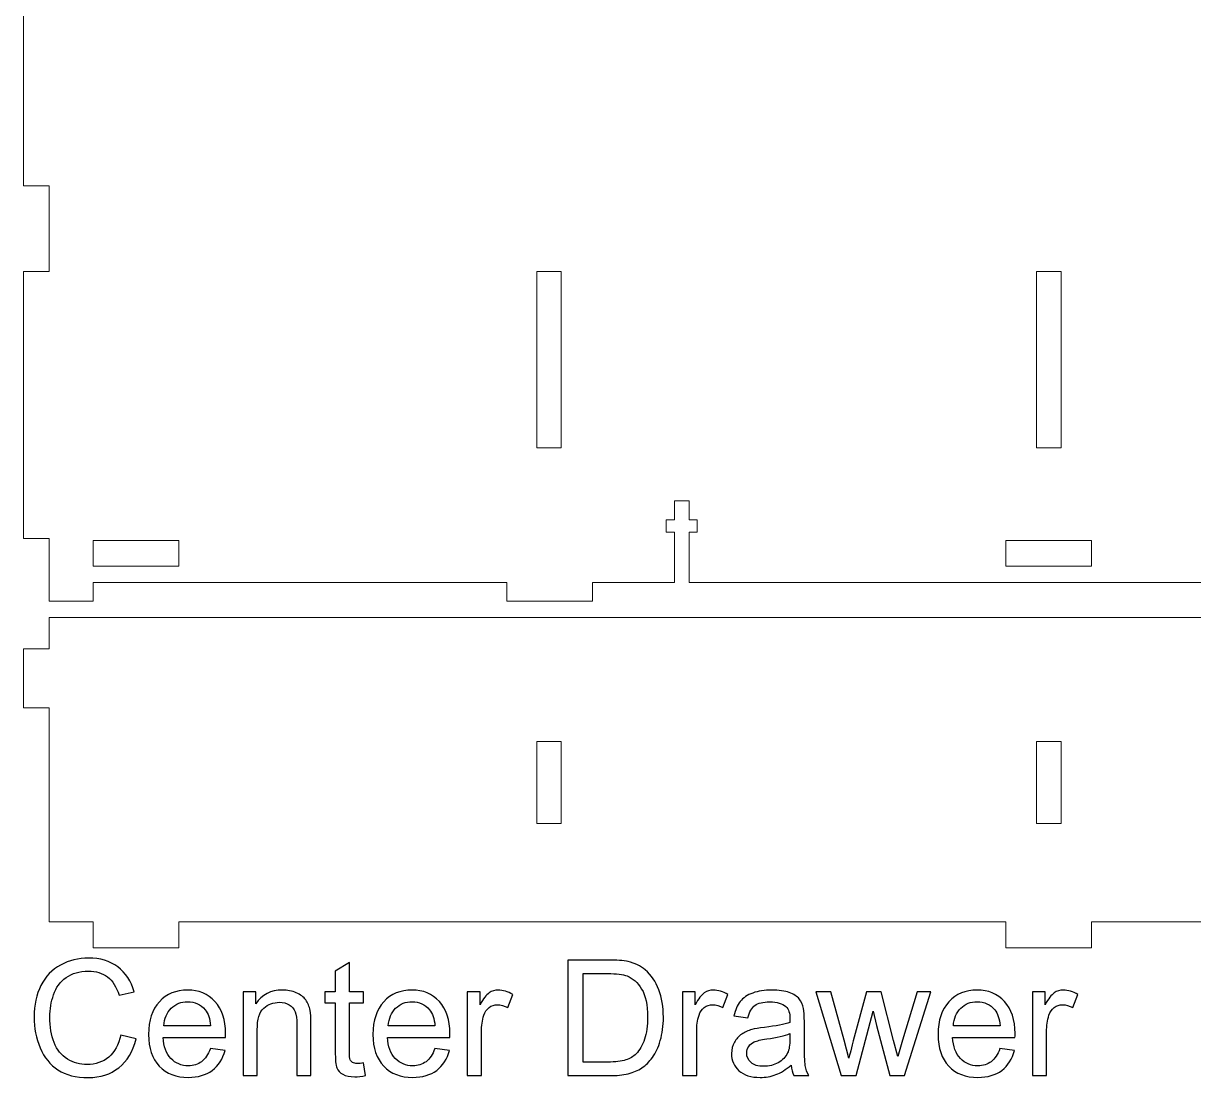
# Model space of a CAD drawing. Header units: centimetres. Extents: x -49.2 to 49.2, y -49.4 to 49.4.
# Drawn here: x -40.77 to -26.49, y -15.76 to -2.9 of the extents above; entities that cross this region are included whole.
import ezdxf

# ---------------------------------------------------------------- set-up
doc = ezdxf.new("R2010")
doc.units = ezdxf.units.CM
doc.header["$MEASUREMENT"] = 0
doc.layers.add('layer 1', color=7, linetype='Continuous')

msp = doc.modelspace()

# ---------------------------------------------------------------- linework, layer by layer
at = {"layer": 'layer 1', "color": 250, "lineweight": 0}
for points, knots in [([(-40.45252, -9.94585), (-40.45252, -9.94585), (-40.45252, -9.18279), (-40.45252, -9.18279), (-40.45252, -9.18279), (-40.45252, -9.18279), (-40.76752, -9.18279), (-40.76752, -9.18279), (-40.76752, -9.18279), (-40.76752, -7.84687), (-40.76752, -7.26038), (-40.76752, -5.92446), (-40.76752, -5.92446), (-40.76752, -5.92446), (-40.45252, -5.92446), (-40.45252, -5.92446), (-40.45252, -5.92446), (-40.45252, -5.92446), (-40.45252, -4.87835), (-40.45252, -4.87835), (-40.45252, -4.87835), (-40.45252, -4.87835), (-40.76752, -4.87835), (-40.76752, -4.87835), (-40.76752, -4.87835), (-40.76752, -1.34176), (-40.76752, 1.9813), (-40.76752, 4.83665), (-40.76752, 4.83665), (-40.76752, 4.83665), (-40.45252, 4.83665), (-40.45252, 4.83665), (-40.45252, 4.83665), (-40.45252, 4.83665), (-40.45252, 5.88276), (-40.45252, 5.88276), (-40.45252, 5.88276), (-40.45252, 5.88276), (-40.76752, 5.88276), (-40.76752, 5.88276), (-40.76752, 5.88276), (-40.76752, 7.21868), (-40.76752, 7.80517), (-40.76752, 9.14109), (-40.76752, 9.14109), (-40.76752, 9.14109), (-40.45252, 9.14109), (-40.45252, 9.14109), (-40.45252, 9.14109), (-40.45252, 9.14109), (-40.45252, 9.99415), (-40.45252, 9.99415), (-40.45252, 9.99415), (-40.45252, 9.99415), (-39.91481, 9.99415), (-39.91481, 9.99415), (-39.91481, 9.99415), (-39.91481, 9.99415), (-39.91481, 9.67915), (-39.91481, 9.67915), (-39.91481, 9.67915), (-37.77495, 9.67915), (-36.57198, 9.67915), (-34.86773, 9.67915), (-34.86773, 9.67915), (-34.86773, 9.67915), (-34.86773, 9.99415), (-34.86773, 9.99415), (-34.86773, 9.99415), (-34.86773, 9.99415), (-33.82231, 9.99415), (-33.82231, 9.99415), (-33.82231, 9.99415), (-33.82231, 9.99415), (-33.82231, 9.67915), (-33.82231, 9.67915), (-33.82231, 9.67915), (-29.87427, 9.67915), (-26.63077, 9.67915), (-22.68273, 9.67915), (-22.68273, 9.67915), (-22.68273, 9.67915), (-22.68273, 9.99415), (-22.68273, 9.99415), (-22.68273, 9.99415), (-22.68273, 9.99415), (-21.63731, 9.99415), (-21.63731, 9.99415), (-21.63731, 9.99415), (-21.63731, 9.99415), (-21.63731, 9.67915), (-21.63731, 9.67915), (-21.63731, 9.67915), (-19.93306, 9.67915), (-18.73009, 9.67915), (-16.59023, 9.67915), (-16.59023, 9.67915), (-16.59023, 9.67915), (-16.59023, 9.99415), (-16.59023, 9.99415), (-16.59023, 9.99415), (-16.59023, 9.99415), (-16.05252, 9.99415), (-16.05252, 9.99415), (-16.05252, 9.99415), (-16.05252, 9.99415), (-16.05252, 9.14109), (-16.05252, 9.14109), (-16.05252, 9.14109), (-16.05252, 9.14109), (-15.73752, 9.14109), (-15.73752, 9.14109), (-15.73752, 9.14109), (-15.73752, 7.80517), (-15.73752, 7.21868), (-15.73752, 5.88276), (-15.73752, 5.88276), (-15.73752, 5.88276), (-16.05252, 5.88276), (-16.05252, 5.88276), (-16.05252, 5.88276), (-16.05252, 5.88276), (-16.05252, 4.83665), (-16.05252, 4.83665), (-16.05252, 4.83665), (-16.05252, 4.83665), (-15.73752, 4.83665), (-15.73752, 4.83665), (-15.73752, 4.83665), (-15.73752, 1.9813), (-15.73752, -1.34176), (-15.73752, -4.87835), (-15.73752, -4.87835), (-15.73752, -4.87835), (-16.05252, -4.87835), (-16.05252, -4.87835), (-16.05252, -4.87835), (-16.05252, -4.87835), (-16.05252, -5.92446), (-16.05252, -5.92446), (-16.05252, -5.92446), (-16.05252, -5.92446), (-15.73752, -5.92446), (-15.73752, -5.92446), (-15.73752, -5.92446), (-15.73752, -7.26038), (-15.73752, -7.84687), (-15.73752, -9.18279), (-15.73752, -9.18279), (-15.73752, -9.18279), (-16.05252, -9.18279), (-16.05252, -9.18279), (-16.05252, -9.18279), (-16.05252, -9.18279), (-16.05252, -9.94585), (-16.05252, -9.94585), (-16.05252, -9.94585), (-16.05252, -9.94585), (-16.59023, -9.94585), (-16.59023, -9.94585), (-16.59023, -9.94585), (-16.59023, -9.94585), (-16.59023, -9.72085), (-16.59023, -9.72085), (-16.59023, -9.72085), (-18.73009, -9.72085), (-19.93306, -9.72085), (-21.63731, -9.72085), (-21.63731, -9.72085), (-21.63731, -9.72085), (-21.63731, -9.94585), (-21.63731, -9.94585), (-21.63731, -9.94585), (-21.63731, -9.94585), (-22.68273, -9.94585), (-22.68273, -9.94585), (-22.68273, -9.94585), (-22.68273, -9.94585), (-22.68273, -9.72085), (-22.68273, -9.72085), (-22.68273, -9.72085), (-22.68273, -9.72085), (-23.68273, -9.72085), (-23.68273, -9.72085), (-23.68273, -9.72085), (-23.68273, -9.72085), (-23.68273, -9.10585), (-23.68273, -9.10585), (-23.68273, -9.10585), (-23.68273, -9.10585), (-23.58274, -9.10585), (-23.58274, -9.10585), (-23.58274, -9.10585), (-23.58274, -9.10585), (-23.58274, -8.95585), (-23.58274, -8.95585), (-23.58274, -8.95585), (-23.58274, -8.95585), (-23.68273, -8.95585), (-23.68273, -8.95585), (-23.68273, -8.95585), (-23.68273, -8.95585), (-23.68273, -8.72085), (-23.68273, -8.72085), (-23.68273, -8.72085), (-23.68273, -8.72085), (-23.86273, -8.72085), (-23.86273, -8.72085), (-23.86273, -8.72085), (-23.86273, -8.72085), (-23.86273, -8.95585), (-23.86273, -8.95585), (-23.86273, -8.95585), (-23.86273, -8.95585), (-23.96274, -8.95585), (-23.96274, -8.95585), (-23.96274, -8.95585), (-23.96274, -8.95585), (-23.96274, -9.10585), (-23.96274, -9.10585), (-23.96274, -9.10585), (-23.96274, -9.10585), (-23.86273, -9.10585), (-23.86273, -9.10585), (-23.86273, -9.10585), (-23.86273, -9.10585), (-23.86273, -9.72085), (-23.86273, -9.72085), (-23.86273, -9.72085), (-23.86273, -9.72085), (-32.64231, -9.72085), (-32.64231, -9.72085), (-32.64231, -9.72085), (-32.64231, -9.72085), (-32.64231, -9.10585), (-32.64231, -9.10585), (-32.64231, -9.10585), (-32.64231, -9.10585), (-32.54232, -9.10585), (-32.54232, -9.10585), (-32.54232, -9.10585), (-32.54232, -9.10585), (-32.54232, -8.95585), (-32.54232, -8.95585), (-32.54232, -8.95585), (-32.54232, -8.95585), (-32.64231, -8.95585), (-32.64231, -8.95585), (-32.64231, -8.95585), (-32.64231, -8.95585), (-32.64231, -8.72085), (-32.64231, -8.72085), (-32.64231, -8.72085), (-32.64231, -8.72085), (-32.82231, -8.72085), (-32.82231, -8.72085), (-32.82231, -8.72085), (-32.82231, -8.72085), (-32.82231, -8.95585), (-32.82231, -8.95585), (-32.82231, -8.95585), (-32.82231, -8.95585), (-32.92232, -8.95585), (-32.92232, -8.95585), (-32.92232, -8.95585), (-32.92232, -8.95585), (-32.92232, -9.10585), (-32.92232, -9.10585), (-32.92232, -9.10585), (-32.92232, -9.10585), (-32.82231, -9.10585), (-32.82231, -9.10585), (-32.82231, -9.10585), (-32.82231, -9.10585), (-32.82231, -9.72085), (-32.82231, -9.72085), (-32.82231, -9.72085), (-32.82231, -9.72085), (-33.82231, -9.72085), (-33.82231, -9.72085), (-33.82231, -9.72085), (-33.82231, -9.72085), (-33.82231, -9.94585), (-33.82231, -9.94585), (-33.82231, -9.94585), (-33.82231, -9.94585), (-34.86773, -9.94585), (-34.86773, -9.94585), (-34.86773, -9.94585), (-34.86773, -9.94585), (-34.86773, -9.72085), (-34.86773, -9.72085), (-34.86773, -9.72085), (-36.57198, -9.72085), (-37.77495, -9.72085), (-39.91481, -9.72085), (-39.91481, -9.72085), (-39.91481, -9.72085), (-39.91481, -9.94585), (-39.91481, -9.94585), (-39.91481, -9.94585), (-39.91481, -9.94585), (-40.45252, -9.94585), (-40.45252, -9.94585)], [0, 0, 0, 0, 0.01298701, 0.01298701, 0.01298701, 0.01298701, 0.02597403, 0.02597403, 0.02597403, 0.02597403, 0.03896104, 0.03896104, 0.03896104, 0.03896104, 0.05194805, 0.05194805, 0.05194805, 0.05194805, 0.06493506, 0.06493506, 0.06493506, 0.06493506, 0.07792208, 0.07792208, 0.07792208, 0.07792208, 0.09090909, 0.09090909, 0.09090909, 0.09090909, 0.1038961, 0.1038961, 0.1038961, 0.1038961, 0.11688312, 0.11688312, 0.11688312, 0.11688312, 0.12987013, 0.12987013, 0.12987013, 0.12987013, 0.14285714, 0.14285714, 0.14285714, 0.14285714, 0.15584416, 0.15584416, 0.15584416, 0.15584416, 0.16883117, 0.16883117, 0.16883117, 0.16883117, 0.18181818, 0.18181818, 0.18181818, 0.18181818, 0.19480519, 0.19480519, 0.19480519, 0.19480519, 0.20779221, 0.20779221, 0.20779221, 0.20779221, 0.22077922, 0.22077922, 0.22077922, 0.22077922, 0.23376623, 0.23376623, 0.23376623, 0.23376623, 0.24675325, 0.24675325, 0.24675325, 0.24675325, 0.25974026, 0.25974026, 0.25974026, 0.25974026, 0.27272727, 0.27272727, 0.27272727, 0.27272727, 0.28571429, 0.28571429, 0.28571429, 0.28571429, 0.2987013, 0.2987013, 0.2987013, 0.2987013, 0.31168831, 0.31168831, 0.31168831, 0.31168831, 0.32467532, 0.32467532, 0.32467532, 0.32467532, 0.33766234, 0.33766234, 0.33766234, 0.33766234, 0.35064935, 0.35064935, 0.35064935, 0.35064935, 0.36363636, 0.36363636, 0.36363636, 0.36363636, 0.37662338, 0.37662338, 0.37662338, 0.37662338, 0.38961039, 0.38961039, 0.38961039, 0.38961039, 0.4025974, 0.4025974, 0.4025974, 0.4025974, 0.41558442, 0.41558442, 0.41558442, 0.41558442, 0.42857143, 0.42857143, 0.42857143, 0.42857143, 0.44155844, 0.44155844, 0.44155844, 0.44155844, 0.45454545, 0.45454545, 0.45454545, 0.45454545, 0.46753247, 0.46753247, 0.46753247, 0.46753247, 0.48051948, 0.48051948, 0.48051948, 0.48051948, 0.49350649, 0.49350649, 0.49350649, 0.49350649, 0.50649351, 0.50649351, 0.50649351, 0.50649351, 0.51948052, 0.51948052, 0.51948052, 0.51948052, 0.53246753, 0.53246753, 0.53246753, 0.53246753, 0.54545455, 0.54545455, 0.54545455, 0.54545455, 0.55844156, 0.55844156, 0.55844156, 0.55844156, 0.57142857, 0.57142857, 0.57142857, 0.57142857, 0.58441558, 0.58441558, 0.58441558, 0.58441558, 0.5974026, 0.5974026, 0.5974026, 0.5974026, 0.61038961, 0.61038961, 0.61038961, 0.61038961, 0.62337662, 0.62337662, 0.62337662, 0.62337662, 0.63636364, 0.63636364, 0.63636364, 0.63636364, 0.64935065, 0.64935065, 0.64935065, 0.64935065, 0.66233766, 0.66233766, 0.66233766, 0.66233766, 0.67532468, 0.67532468, 0.67532468, 0.67532468, 0.68831169, 0.68831169, 0.68831169, 0.68831169, 0.7012987, 0.7012987, 0.7012987, 0.7012987, 0.71428571, 0.71428571, 0.71428571, 0.71428571, 0.72727273, 0.72727273, 0.72727273, 0.72727273, 0.74025974, 0.74025974, 0.74025974, 0.74025974, 0.75324675, 0.75324675, 0.75324675, 0.75324675, 0.76623377, 0.76623377, 0.76623377, 0.76623377, 0.77922078, 0.77922078, 0.77922078, 0.77922078, 0.79220779, 0.79220779, 0.79220779, 0.79220779, 0.80519481, 0.80519481, 0.80519481, 0.80519481, 0.81818182, 0.81818182, 0.81818182, 0.81818182, 0.83116883, 0.83116883, 0.83116883, 0.83116883, 0.84415584, 0.84415584, 0.84415584, 0.84415584, 0.85714286, 0.85714286, 0.85714286, 0.85714286, 0.87012987, 0.87012987, 0.87012987, 0.87012987, 0.88311688, 0.88311688, 0.88311688, 0.88311688, 0.8961039, 0.8961039, 0.8961039, 0.8961039, 0.90909091, 0.90909091, 0.90909091, 0.90909091, 0.92207792, 0.92207792, 0.92207792, 0.92207792, 0.93506494, 0.93506494, 0.93506494, 0.93506494, 0.94805195, 0.94805195, 0.94805195, 0.94805195, 0.96103896, 0.96103896, 0.96103896, 0.96103896, 0.97402597, 0.97402597, 0.97402597, 0.97402597, 1, 1, 1, 1]), ([(-34.20252, -5.92446), (-34.20252, -5.92446), (-34.50252, -5.92446), (-34.50252, -5.92446), (-34.50252, -5.92446), (-34.50252, -5.92446), (-34.50252, -8.07668), (-34.50252, -8.07668), (-34.50252, -8.07668), (-34.50252, -8.07668), (-34.20252, -8.07668), (-34.20252, -8.07668), (-34.20252, -8.07668), (-34.20252, -8.07668), (-34.20252, -5.92446), (-34.20252, -5.92446)], [0, 0, 0, 0, 0.2, 0.2, 0.2, 0.2, 0.4, 0.4, 0.4, 0.4, 0.6, 0.6, 0.6, 0.6, 1, 1, 1, 1]), ([(-28.10252, -5.92446), (-28.10252, -5.92446), (-28.40252, -5.92446), (-28.40252, -5.92446), (-28.40252, -5.92446), (-28.40252, -5.92446), (-28.40252, -8.07668), (-28.40252, -8.07668), (-28.40252, -8.07668), (-28.40252, -8.07668), (-28.10252, -8.07668), (-28.10252, -8.07668), (-28.10252, -8.07668), (-28.10252, -8.07668), (-28.10252, -5.92446), (-28.10252, -5.92446)], [0, 0, 0, 0, 0.2, 0.2, 0.2, 0.2, 0.4, 0.4, 0.4, 0.4, 0.6, 0.6, 0.6, 0.6, 1, 1, 1, 1]), ([(-38.86939, -9.20585), (-38.86939, -9.20585), (-39.91481, -9.20585), (-39.91481, -9.20585), (-39.91481, -9.20585), (-39.91481, -9.20585), (-39.91481, -9.52085), (-39.91481, -9.52085), (-39.91481, -9.52085), (-39.91481, -9.52085), (-38.86939, -9.52085), (-38.86939, -9.52085), (-38.86939, -9.52085), (-38.86939, -9.52085), (-38.86939, -9.20585), (-38.86939, -9.20585)], [0, 0, 0, 0, 0.2, 0.2, 0.2, 0.2, 0.4, 0.4, 0.4, 0.4, 0.6, 0.6, 0.6, 0.6, 1, 1, 1, 1]), ([(-27.72981, -9.20585), (-27.72981, -9.20585), (-28.77523, -9.20585), (-28.77523, -9.20585), (-28.77523, -9.20585), (-28.77523, -9.20585), (-28.77523, -9.52085), (-28.77523, -9.52085), (-28.77523, -9.52085), (-28.77523, -9.52085), (-27.72981, -9.52085), (-27.72981, -9.52085), (-27.72981, -9.52085), (-27.72981, -9.52085), (-27.72981, -9.20585), (-27.72981, -9.20585)], [0, 0, 0, 0, 0.2, 0.2, 0.2, 0.2, 0.4, 0.4, 0.4, 0.4, 0.6, 0.6, 0.6, 0.6, 1, 1, 1, 1]), ([(-40.45252, -13.86085), (-40.45252, -13.86085), (-40.45252, -11.2496), (-40.45252, -11.2496), (-40.45252, -11.2496), (-40.45252, -11.2496), (-40.76752, -11.2496), (-40.76752, -11.2496), (-40.76752, -11.2496), (-40.76752, -11.2496), (-40.76752, -10.5296), (-40.76752, -10.5296), (-40.76752, -10.5296), (-40.76752, -10.5296), (-40.45252, -10.5296), (-40.45252, -10.5296), (-40.45252, -10.5296), (-40.45252, -10.5296), (-40.45252, -10.14585), (-40.45252, -10.14585), (-40.45252, -10.14585), (-32.31919, -10.14585), (-24.18585, -10.14585), (-16.05252, -10.14585), (-16.05252, -10.14585), (-16.05252, -10.14585), (-16.05252, -10.5296), (-16.05252, -10.5296), (-16.05252, -10.5296), (-16.05252, -10.5296), (-15.73752, -10.5296), (-15.73752, -10.5296), (-15.73752, -10.5296), (-15.73752, -10.5296), (-15.73752, -11.2496), (-15.73752, -11.2496), (-15.73752, -11.2496), (-15.73752, -11.2496), (-16.05252, -11.2496), (-16.05252, -11.2496), (-16.05252, -11.2496), (-16.05252, -11.2496), (-16.05252, -13.86085), (-16.05252, -13.86085), (-16.05252, -13.86085), (-16.05252, -13.86085), (-16.59023, -13.86085), (-16.59023, -13.86085), (-16.59023, -13.86085), (-16.59023, -13.86085), (-16.59023, -14.17585), (-16.59023, -14.17585), (-16.59023, -14.17585), (-16.59023, -14.17585), (-17.63565, -14.17585), (-17.63565, -14.17585), (-17.63565, -14.17585), (-17.63565, -14.17585), (-17.63565, -13.86085), (-17.63565, -13.86085), (-17.63565, -13.86085), (-17.63565, -13.86085), (-27.72981, -13.86085), (-27.72981, -13.86085), (-27.72981, -13.86085), (-27.72981, -13.86085), (-27.72981, -14.17585), (-27.72981, -14.17585), (-27.72981, -14.17585), (-27.72981, -14.17585), (-28.77523, -14.17585), (-28.77523, -14.17585), (-28.77523, -14.17585), (-28.77523, -14.17585), (-28.77523, -13.86085), (-28.77523, -13.86085), (-28.77523, -13.86085), (-28.77523, -13.86085), (-38.86939, -13.86085), (-38.86939, -13.86085), (-38.86939, -13.86085), (-38.86939, -13.86085), (-38.86939, -14.17585), (-38.86939, -14.17585), (-38.86939, -14.17585), (-38.86939, -14.17585), (-39.91481, -14.17585), (-39.91481, -14.17585), (-39.91481, -14.17585), (-39.91481, -14.17585), (-39.91481, -13.86085), (-39.91481, -13.86085), (-39.91481, -13.86085), (-39.91481, -13.86085), (-40.45252, -13.86085), (-40.45252, -13.86085)], [0, 0, 0, 0, 0.04, 0.04, 0.04, 0.04, 0.08, 0.08, 0.08, 0.08, 0.12, 0.12, 0.12, 0.12, 0.16, 0.16, 0.16, 0.16, 0.2, 0.2, 0.2, 0.2, 0.24, 0.24, 0.24, 0.24, 0.28, 0.28, 0.28, 0.28, 0.32, 0.32, 0.32, 0.32, 0.36, 0.36, 0.36, 0.36, 0.4, 0.4, 0.4, 0.4, 0.44, 0.44, 0.44, 0.44, 0.48, 0.48, 0.48, 0.48, 0.52, 0.52, 0.52, 0.52, 0.56, 0.56, 0.56, 0.56, 0.6, 0.6, 0.6, 0.6, 0.64, 0.64, 0.64, 0.64, 0.68, 0.68, 0.68, 0.68, 0.72, 0.72, 0.72, 0.72, 0.76, 0.76, 0.76, 0.76, 0.8, 0.8, 0.8, 0.8, 0.84, 0.84, 0.84, 0.84, 0.88, 0.88, 0.88, 0.88, 0.92, 0.92, 0.92, 0.92, 1, 1, 1, 1]), ([(-34.20252, -11.66085), (-34.20252, -11.66085), (-34.50252, -11.66085), (-34.50252, -11.66085), (-34.50252, -11.66085), (-34.50252, -11.66085), (-34.50252, -12.66085), (-34.50252, -12.66085), (-34.50252, -12.66085), (-34.50252, -12.66085), (-34.20252, -12.66085), (-34.20252, -12.66085), (-34.20252, -12.66085), (-34.20252, -12.66085), (-34.20252, -11.66085), (-34.20252, -11.66085)], [0, 0, 0, 0, 0.2, 0.2, 0.2, 0.2, 0.4, 0.4, 0.4, 0.4, 0.6, 0.6, 0.6, 0.6, 1, 1, 1, 1]), ([(-28.10252, -11.66085), (-28.10252, -11.66085), (-28.40252, -11.66085), (-28.40252, -11.66085), (-28.40252, -11.66085), (-28.40252, -11.66085), (-28.40252, -12.66085), (-28.40252, -12.66085), (-28.40252, -12.66085), (-28.40252, -12.66085), (-28.10252, -12.66085), (-28.10252, -12.66085), (-28.10252, -12.66085), (-28.10252, -12.66085), (-28.10252, -11.66085), (-28.10252, -11.66085)], [0, 0, 0, 0, 0.2, 0.2, 0.2, 0.2, 0.4, 0.4, 0.4, 0.4, 0.6, 0.6, 0.6, 0.6, 1, 1, 1, 1])]:
    msp.add_open_spline(points, degree=3, knots=knots, dxfattribs=at)
at = {"layer": 'layer 1', "color": 250}
for points, knots in [([(-39.57911, -15.24056), (-39.57911, -15.24056), (-39.39194, -15.28785), (-39.39194, -15.28785), (-39.39194, -15.28785), (-39.43101, -15.4412), (-39.50129, -15.55778), (-39.60275, -15.63823), (-39.60275, -15.63823), (-39.70422, -15.71868), (-39.82835, -15.75907), (-39.97514, -15.75907), (-39.97514, -15.75907), (-40.12685, -15.75907), (-40.25032, -15.72821), (-40.34555, -15.66614), (-40.34555, -15.66614), (-40.44078, -15.60441), (-40.51302, -15.51476), (-40.5626, -15.39753), (-40.5626, -15.39753), (-40.61219, -15.27997), (-40.63715, -15.1542), (-40.63715, -15.01957), (-40.63715, -15.01957), (-40.63715, -14.87278), (-40.60923, -14.74471), (-40.55308, -14.63536), (-40.55308, -14.63536), (-40.49693, -14.52601), (-40.41713, -14.44293), (-40.31369, -14.38612), (-40.31369, -14.38612), (-40.21025, -14.32931), (-40.09631, -14.30107), (-39.97218, -14.30107), (-39.97218, -14.30107), (-39.83098, -14.30107), (-39.71243, -14.33687), (-39.61655, -14.40878), (-39.61655, -14.40878), (-39.52033, -14.4807), (-39.45334, -14.58151), (-39.41558, -14.71155), (-39.41558, -14.71155), (-39.41558, -14.71155), (-39.59881, -14.75489), (-39.59881, -14.75489), (-39.59881, -14.75489), (-39.63132, -14.65244), (-39.67894, -14.57757), (-39.741, -14.53094), (-39.741, -14.53094), (-39.80307, -14.48398), (-39.88122, -14.46067), (-39.97546, -14.46067), (-39.97546, -14.46067), (-40.0835, -14.46067), (-40.17413, -14.48661), (-40.2467, -14.53849), (-40.2467, -14.53849), (-40.31928, -14.59037), (-40.3705, -14.66032), (-40.39973, -14.74767), (-40.39973, -14.74767), (-40.42928, -14.83535), (-40.44406, -14.92565), (-40.44406, -15.01858), (-40.44406, -15.01858), (-40.44406, -15.13844), (-40.42666, -15.24319), (-40.39185, -15.33251), (-40.39185, -15.33251), (-40.35704, -15.42216), (-40.30286, -15.48882), (-40.2293, -15.53315), (-40.2293, -15.53315), (-40.15574, -15.57748), (-40.07628, -15.59948), (-39.99057, -15.59948), (-39.99057, -15.59948), (-39.88615, -15.59948), (-39.79814, -15.56927), (-39.7259, -15.50918), (-39.7259, -15.50918), (-39.65365, -15.44876), (-39.60473, -15.35944), (-39.57911, -15.24056)], [0, 0, 0, 0, 0.04347826, 0.04347826, 0.04347826, 0.04347826, 0.08695652, 0.08695652, 0.08695652, 0.08695652, 0.13043478, 0.13043478, 0.13043478, 0.13043478, 0.17391304, 0.17391304, 0.17391304, 0.17391304, 0.2173913, 0.2173913, 0.2173913, 0.2173913, 0.26086957, 0.26086957, 0.26086957, 0.26086957, 0.30434783, 0.30434783, 0.30434783, 0.30434783, 0.34782609, 0.34782609, 0.34782609, 0.34782609, 0.39130435, 0.39130435, 0.39130435, 0.39130435, 0.43478261, 0.43478261, 0.43478261, 0.43478261, 0.47826087, 0.47826087, 0.47826087, 0.47826087, 0.52173913, 0.52173913, 0.52173913, 0.52173913, 0.56521739, 0.56521739, 0.56521739, 0.56521739, 0.60869565, 0.60869565, 0.60869565, 0.60869565, 0.65217391, 0.65217391, 0.65217391, 0.65217391, 0.69565217, 0.69565217, 0.69565217, 0.69565217, 0.73913043, 0.73913043, 0.73913043, 0.73913043, 0.7826087, 0.7826087, 0.7826087, 0.7826087, 0.82608696, 0.82608696, 0.82608696, 0.82608696, 0.86956522, 0.86956522, 0.86956522, 0.86956522, 0.91304348, 0.91304348, 0.91304348, 0.91304348, 1, 1, 1, 1]), ([(-36.61484, -15.58076), (-36.61484, -15.58076), (-36.5912, -15.73379), (-36.5912, -15.73379), (-36.5912, -15.73379), (-36.6398, -15.74397), (-36.68347, -15.74922), (-36.72156, -15.74922), (-36.72156, -15.74922), (-36.78428, -15.74922), (-36.83288, -15.73937), (-36.86769, -15.71934), (-36.86769, -15.71934), (-36.90217, -15.69931), (-36.92647, -15.67337), (-36.94059, -15.64086), (-36.94059, -15.64086), (-36.95471, -15.60835), (-36.96161, -15.54004), (-36.96161, -15.43595), (-36.96161, -15.43595), (-36.96161, -15.43595), (-36.96161, -14.84684), (-36.96161, -14.84684), (-36.96161, -14.84684), (-36.96161, -14.84684), (-37.08968, -14.84684), (-37.08968, -14.84684), (-37.08968, -14.84684), (-37.08968, -14.84684), (-37.08968, -14.71286), (-37.08968, -14.71286), (-37.08968, -14.71286), (-37.08968, -14.71286), (-36.96161, -14.71286), (-36.96161, -14.71286), (-36.96161, -14.71286), (-36.96161, -14.71286), (-36.96161, -14.46001), (-36.96161, -14.46001), (-36.96161, -14.46001), (-36.96161, -14.46001), (-36.78822, -14.35591), (-36.78822, -14.35591), (-36.78822, -14.35591), (-36.78822, -14.35591), (-36.78822, -14.71286), (-36.78822, -14.71286), (-36.78822, -14.71286), (-36.78822, -14.71286), (-36.61484, -14.71286), (-36.61484, -14.71286), (-36.61484, -14.71286), (-36.61484, -14.71286), (-36.61484, -14.84684), (-36.61484, -14.84684), (-36.61484, -14.84684), (-36.61484, -14.84684), (-36.78822, -14.84684), (-36.78822, -14.84684), (-36.78822, -14.84684), (-36.78822, -14.84684), (-36.78822, -15.4458), (-36.78822, -15.4458), (-36.78822, -15.4458), (-36.78822, -15.49539), (-36.78527, -15.52724), (-36.77903, -15.54136), (-36.77903, -15.54136), (-36.77312, -15.55548), (-36.76327, -15.56664), (-36.74948, -15.57518), (-36.74948, -15.57518), (-36.73568, -15.58339), (-36.71598, -15.58766), (-36.69037, -15.58766), (-36.69037, -15.58766), (-36.67132, -15.58766), (-36.64604, -15.58536), (-36.61484, -15.58076)], [0, 0, 0, 0, 0.04761905, 0.04761905, 0.04761905, 0.04761905, 0.0952381, 0.0952381, 0.0952381, 0.0952381, 0.14285714, 0.14285714, 0.14285714, 0.14285714, 0.19047619, 0.19047619, 0.19047619, 0.19047619, 0.23809524, 0.23809524, 0.23809524, 0.23809524, 0.28571429, 0.28571429, 0.28571429, 0.28571429, 0.33333333, 0.33333333, 0.33333333, 0.33333333, 0.38095238, 0.38095238, 0.38095238, 0.38095238, 0.42857143, 0.42857143, 0.42857143, 0.42857143, 0.47619048, 0.47619048, 0.47619048, 0.47619048, 0.52380952, 0.52380952, 0.52380952, 0.52380952, 0.57142857, 0.57142857, 0.57142857, 0.57142857, 0.61904762, 0.61904762, 0.61904762, 0.61904762, 0.66666667, 0.66666667, 0.66666667, 0.66666667, 0.71428571, 0.71428571, 0.71428571, 0.71428571, 0.76190476, 0.76190476, 0.76190476, 0.76190476, 0.80952381, 0.80952381, 0.80952381, 0.80952381, 0.85714286, 0.85714286, 0.85714286, 0.85714286, 0.9047619, 0.9047619, 0.9047619, 0.9047619, 1, 1, 1, 1]), ([(-34.12277, -15.73543), (-34.12277, -15.73543), (-34.12277, -14.32472), (-34.12277, -14.32472), (-34.12277, -14.32472), (-34.12277, -14.32472), (-33.63677, -14.32472), (-33.63677, -14.32472), (-33.63677, -14.32472), (-33.52709, -14.32472), (-33.44335, -14.33128), (-33.38556, -14.34475), (-33.38556, -14.34475), (-33.30478, -14.36347), (-33.23582, -14.39729), (-33.17868, -14.44589), (-33.17868, -14.44589), (-33.10414, -14.50894), (-33.04864, -14.58906), (-33.01187, -14.68692), (-33.01187, -14.68692), (-32.97476, -14.78477), (-32.95637, -14.89675), (-32.95637, -15.02252), (-32.95637, -15.02252), (-32.95637, -15.12957), (-32.96885, -15.22447), (-32.9938, -15.30722), (-32.9938, -15.30722), (-33.01876, -15.38998), (-33.05094, -15.45861), (-33.09002, -15.51279), (-33.09002, -15.51279), (-33.12942, -15.56697), (-33.17211, -15.60966), (-33.21874, -15.64053), (-33.21874, -15.64053), (-33.26505, -15.67172), (-33.3212, -15.69537), (-33.38687, -15.71146), (-33.38687, -15.71146), (-33.45288, -15.72755), (-33.5284, -15.73543), (-33.61378, -15.73543), (-33.61378, -15.73543), (-33.61378, -15.73543), (-34.12277, -15.73543), (-34.12277, -15.73543)], [0, 0, 0, 0, 0.07692308, 0.07692308, 0.07692308, 0.07692308, 0.15384615, 0.15384615, 0.15384615, 0.15384615, 0.23076923, 0.23076923, 0.23076923, 0.23076923, 0.30769231, 0.30769231, 0.30769231, 0.30769231, 0.38461538, 0.38461538, 0.38461538, 0.38461538, 0.46153846, 0.46153846, 0.46153846, 0.46153846, 0.53846154, 0.53846154, 0.53846154, 0.53846154, 0.61538462, 0.61538462, 0.61538462, 0.61538462, 0.69230769, 0.69230769, 0.69230769, 0.69230769, 0.76923077, 0.76923077, 0.76923077, 0.76923077, 0.84615385, 0.84615385, 0.84615385, 0.84615385, 1, 1, 1, 1]), ([(-33.93559, -15.56993), (-33.93559, -15.56993), (-33.6348, -15.56993), (-33.6348, -15.56993), (-33.6348, -15.56993), (-33.54187, -15.56993), (-33.46897, -15.56139), (-33.4161, -15.54399), (-33.4161, -15.54399), (-33.36323, -15.52658), (-33.3212, -15.50228), (-33.28967, -15.47076), (-33.28967, -15.47076), (-33.24567, -15.42643), (-33.21119, -15.36666), (-33.18656, -15.29179), (-33.18656, -15.29179), (-33.16193, -15.21692), (-33.14946, -15.12629), (-33.14946, -15.01957), (-33.14946, -15.01957), (-33.14946, -14.8718), (-33.17376, -14.75818), (-33.22203, -14.67871), (-33.22203, -14.67871), (-33.2703, -14.59924), (-33.32908, -14.54604), (-33.39837, -14.51912), (-33.39837, -14.51912), (-33.44828, -14.49974), (-33.52873, -14.49022), (-33.63972, -14.49022), (-33.63972, -14.49022), (-33.63972, -14.49022), (-33.93559, -14.49022), (-33.93559, -14.49022), (-33.93559, -14.49022), (-33.93559, -14.49022), (-33.93559, -15.56993), (-33.93559, -15.56993)], [0, 0, 0, 0, 0.09090909, 0.09090909, 0.09090909, 0.09090909, 0.18181818, 0.18181818, 0.18181818, 0.18181818, 0.27272727, 0.27272727, 0.27272727, 0.27272727, 0.36363636, 0.36363636, 0.36363636, 0.36363636, 0.45454545, 0.45454545, 0.45454545, 0.45454545, 0.54545455, 0.54545455, 0.54545455, 0.54545455, 0.63636364, 0.63636364, 0.63636364, 0.63636364, 0.72727273, 0.72727273, 0.72727273, 0.72727273, 0.81818182, 0.81818182, 0.81818182, 0.81818182, 1, 1, 1, 1]), ([(-38.48529, -15.40442), (-38.48529, -15.40442), (-38.30599, -15.42807), (-38.30599, -15.42807), (-38.30599, -15.42807), (-38.3339, -15.53216), (-38.38612, -15.61327), (-38.4623, -15.67074), (-38.4623, -15.67074), (-38.53848, -15.72821), (-38.63568, -15.7571), (-38.75423, -15.7571), (-38.75423, -15.7571), (-38.90331, -15.7571), (-39.02153, -15.71113), (-39.10888, -15.61918), (-39.10888, -15.61918), (-39.19623, -15.52757), (-39.2399, -15.39851), (-39.2399, -15.23268), (-39.2399, -15.23268), (-39.2399, -15.06127), (-39.1959, -14.92795), (-39.10756, -14.83337), (-39.10756, -14.83337), (-39.01923, -14.73847), (-38.90463, -14.69119), (-38.76375, -14.69119), (-38.76375, -14.69119), (-38.62747, -14.69119), (-38.51615, -14.73749), (-38.42979, -14.83042), (-38.42979, -14.83042), (-38.34343, -14.92335), (-38.30008, -15.05404), (-38.30008, -15.2225), (-38.30008, -15.2225), (-38.30008, -15.23268), (-38.30041, -15.24812), (-38.30107, -15.26848), (-38.30107, -15.26848), (-38.30107, -15.26848), (-39.06258, -15.26848), (-39.06258, -15.26848), (-39.06258, -15.26848), (-39.05601, -15.38045), (-39.02448, -15.46649), (-38.96735, -15.52592), (-38.96735, -15.52592), (-38.91054, -15.58536), (-38.83928, -15.61524), (-38.75423, -15.61524), (-38.75423, -15.61524), (-38.69085, -15.61524), (-38.63667, -15.5985), (-38.59201, -15.565), (-38.59201, -15.565), (-38.54702, -15.53151), (-38.51156, -15.47798), (-38.48529, -15.40442)], [0, 0, 0, 0, 0.0625, 0.0625, 0.0625, 0.0625, 0.125, 0.125, 0.125, 0.125, 0.1875, 0.1875, 0.1875, 0.1875, 0.25, 0.25, 0.25, 0.25, 0.3125, 0.3125, 0.3125, 0.3125, 0.375, 0.375, 0.375, 0.375, 0.4375, 0.4375, 0.4375, 0.4375, 0.5, 0.5, 0.5, 0.5, 0.5625, 0.5625, 0.5625, 0.5625, 0.625, 0.625, 0.625, 0.625, 0.6875, 0.6875, 0.6875, 0.6875, 0.75, 0.75, 0.75, 0.75, 0.8125, 0.8125, 0.8125, 0.8125, 0.875, 0.875, 0.875, 0.875, 1, 1, 1, 1]), ([(-38.08696, -15.73543), (-38.08696, -15.73543), (-38.08696, -14.71286), (-38.08696, -14.71286), (-38.08696, -14.71286), (-38.08696, -14.71286), (-37.93131, -14.71286), (-37.93131, -14.71286), (-37.93131, -14.71286), (-37.93131, -14.71286), (-37.93131, -14.858), (-37.93131, -14.858), (-37.93131, -14.858), (-37.85644, -14.74668), (-37.74808, -14.69119), (-37.60654, -14.69119), (-37.60654, -14.69119), (-37.54481, -14.69119), (-37.48833, -14.70235), (-37.43677, -14.72435), (-37.43677, -14.72435), (-37.38522, -14.74635), (-37.34647, -14.77558), (-37.32086, -14.81137), (-37.32086, -14.81137), (-37.29524, -14.84717), (-37.27718, -14.88986), (-37.267, -14.93911), (-37.267, -14.93911), (-37.26076, -14.97129), (-37.25748, -15.02745), (-37.25748, -15.10757), (-37.25748, -15.10757), (-37.25748, -15.10757), (-37.25748, -15.73543), (-37.25748, -15.73543), (-37.25748, -15.73543), (-37.25748, -15.73543), (-37.43086, -15.73543), (-37.43086, -15.73543), (-37.43086, -15.73543), (-37.43086, -15.73543), (-37.43086, -15.11414), (-37.43086, -15.11414), (-37.43086, -15.11414), (-37.43086, -15.04354), (-37.43743, -14.99067), (-37.45089, -14.95586), (-37.45089, -14.95586), (-37.46436, -14.92105), (-37.48833, -14.89314), (-37.52248, -14.87212), (-37.52248, -14.87212), (-37.55663, -14.85144), (-37.59702, -14.84093), (-37.64299, -14.84093), (-37.64299, -14.84093), (-37.71655, -14.84093), (-37.77993, -14.86424), (-37.83345, -14.9112), (-37.83345, -14.9112), (-37.88698, -14.95783), (-37.91358, -15.04682), (-37.91358, -15.17752), (-37.91358, -15.17752), (-37.91358, -15.17752), (-37.91358, -15.73543), (-37.91358, -15.73543), (-37.91358, -15.73543), (-37.91358, -15.73543), (-38.08696, -15.73543), (-38.08696, -15.73543)], [0, 0, 0, 0, 0.05263158, 0.05263158, 0.05263158, 0.05263158, 0.10526316, 0.10526316, 0.10526316, 0.10526316, 0.15789474, 0.15789474, 0.15789474, 0.15789474, 0.21052632, 0.21052632, 0.21052632, 0.21052632, 0.26315789, 0.26315789, 0.26315789, 0.26315789, 0.31578947, 0.31578947, 0.31578947, 0.31578947, 0.36842105, 0.36842105, 0.36842105, 0.36842105, 0.42105263, 0.42105263, 0.42105263, 0.42105263, 0.47368421, 0.47368421, 0.47368421, 0.47368421, 0.52631579, 0.52631579, 0.52631579, 0.52631579, 0.57894737, 0.57894737, 0.57894737, 0.57894737, 0.63157895, 0.63157895, 0.63157895, 0.63157895, 0.68421053, 0.68421053, 0.68421053, 0.68421053, 0.73684211, 0.73684211, 0.73684211, 0.73684211, 0.78947368, 0.78947368, 0.78947368, 0.78947368, 0.84210526, 0.84210526, 0.84210526, 0.84210526, 0.89473684, 0.89473684, 0.89473684, 0.89473684, 1, 1, 1, 1]), ([(-35.74628, -15.40442), (-35.74628, -15.40442), (-35.56698, -15.42807), (-35.56698, -15.42807), (-35.56698, -15.42807), (-35.59489, -15.53216), (-35.64711, -15.61327), (-35.72329, -15.67074), (-35.72329, -15.67074), (-35.79947, -15.72821), (-35.89667, -15.7571), (-36.01522, -15.7571), (-36.01522, -15.7571), (-36.1643, -15.7571), (-36.28252, -15.71113), (-36.36987, -15.61918), (-36.36987, -15.61918), (-36.45722, -15.52757), (-36.50089, -15.39851), (-36.50089, -15.23268), (-36.50089, -15.23268), (-36.50089, -15.06127), (-36.45689, -14.92795), (-36.36855, -14.83337), (-36.36855, -14.83337), (-36.28022, -14.73847), (-36.16562, -14.69119), (-36.02474, -14.69119), (-36.02474, -14.69119), (-35.88846, -14.69119), (-35.77714, -14.73749), (-35.69078, -14.83042), (-35.69078, -14.83042), (-35.60442, -14.92335), (-35.56107, -15.05404), (-35.56107, -15.2225), (-35.56107, -15.2225), (-35.56107, -15.23268), (-35.5614, -15.24812), (-35.56206, -15.26848), (-35.56206, -15.26848), (-35.56206, -15.26848), (-36.32357, -15.26848), (-36.32357, -15.26848), (-36.32357, -15.26848), (-36.317, -15.38045), (-36.28547, -15.46649), (-36.22834, -15.52592), (-36.22834, -15.52592), (-36.17153, -15.58536), (-36.10027, -15.61524), (-36.01522, -15.61524), (-36.01522, -15.61524), (-35.95184, -15.61524), (-35.89766, -15.5985), (-35.853, -15.565), (-35.853, -15.565), (-35.80801, -15.53151), (-35.77255, -15.47798), (-35.74628, -15.40442)], [0, 0, 0, 0, 0.0625, 0.0625, 0.0625, 0.0625, 0.125, 0.125, 0.125, 0.125, 0.1875, 0.1875, 0.1875, 0.1875, 0.25, 0.25, 0.25, 0.25, 0.3125, 0.3125, 0.3125, 0.3125, 0.375, 0.375, 0.375, 0.375, 0.4375, 0.4375, 0.4375, 0.4375, 0.5, 0.5, 0.5, 0.5, 0.5625, 0.5625, 0.5625, 0.5625, 0.625, 0.625, 0.625, 0.625, 0.6875, 0.6875, 0.6875, 0.6875, 0.75, 0.75, 0.75, 0.75, 0.8125, 0.8125, 0.8125, 0.8125, 0.875, 0.875, 0.875, 0.875, 1, 1, 1, 1]), ([(-35.34992, -15.73543), (-35.34992, -15.73543), (-35.34992, -14.71286), (-35.34992, -14.71286), (-35.34992, -14.71286), (-35.34992, -14.71286), (-35.19427, -14.71286), (-35.19427, -14.71286), (-35.19427, -14.71286), (-35.19427, -14.71286), (-35.19427, -14.8695), (-35.19427, -14.8695), (-35.19427, -14.8695), (-35.15454, -14.79692), (-35.11776, -14.74898), (-35.08394, -14.726), (-35.08394, -14.726), (-35.05011, -14.70268), (-35.01301, -14.69119), (-34.97262, -14.69119), (-34.97262, -14.69119), (-34.91416, -14.69119), (-34.85473, -14.70958), (-34.79431, -14.74603), (-34.79431, -14.74603), (-34.79431, -14.74603), (-34.85604, -14.90595), (-34.85604, -14.90595), (-34.85604, -14.90595), (-34.89807, -14.8823), (-34.94011, -14.87048), (-34.98214, -14.87048), (-34.98214, -14.87048), (-35.0199, -14.87048), (-35.05373, -14.88197), (-35.08361, -14.90463), (-35.08361, -14.90463), (-35.11349, -14.92729), (-35.13483, -14.95882), (-35.14764, -14.99921), (-35.14764, -14.99921), (-35.16702, -15.06061), (-35.17654, -15.12793), (-35.17654, -15.20116), (-35.17654, -15.20116), (-35.17654, -15.20116), (-35.17654, -15.73543), (-35.17654, -15.73543), (-35.17654, -15.73543), (-35.17654, -15.73543), (-35.34992, -15.73543), (-35.34992, -15.73543)], [0, 0, 0, 0, 0.07142857, 0.07142857, 0.07142857, 0.07142857, 0.14285714, 0.14285714, 0.14285714, 0.14285714, 0.21428571, 0.21428571, 0.21428571, 0.21428571, 0.28571429, 0.28571429, 0.28571429, 0.28571429, 0.35714286, 0.35714286, 0.35714286, 0.35714286, 0.42857143, 0.42857143, 0.42857143, 0.42857143, 0.5, 0.5, 0.5, 0.5, 0.57142857, 0.57142857, 0.57142857, 0.57142857, 0.64285714, 0.64285714, 0.64285714, 0.64285714, 0.71428571, 0.71428571, 0.71428571, 0.71428571, 0.78571429, 0.78571429, 0.78571429, 0.78571429, 0.85714286, 0.85714286, 0.85714286, 0.85714286, 1, 1, 1, 1]), ([(-32.72355, -15.73543), (-32.72355, -15.73543), (-32.72355, -14.71286), (-32.72355, -14.71286), (-32.72355, -14.71286), (-32.72355, -14.71286), (-32.5679, -14.71286), (-32.5679, -14.71286), (-32.5679, -14.71286), (-32.5679, -14.71286), (-32.5679, -14.8695), (-32.5679, -14.8695), (-32.5679, -14.8695), (-32.52817, -14.79692), (-32.49139, -14.74898), (-32.45757, -14.726), (-32.45757, -14.726), (-32.42374, -14.70268), (-32.38664, -14.69119), (-32.34625, -14.69119), (-32.34625, -14.69119), (-32.28779, -14.69119), (-32.22836, -14.70958), (-32.16794, -14.74603), (-32.16794, -14.74603), (-32.16794, -14.74603), (-32.22967, -14.90595), (-32.22967, -14.90595), (-32.22967, -14.90595), (-32.2717, -14.8823), (-32.31374, -14.87048), (-32.35577, -14.87048), (-32.35577, -14.87048), (-32.39353, -14.87048), (-32.42736, -14.88197), (-32.45724, -14.90463), (-32.45724, -14.90463), (-32.48712, -14.92729), (-32.50846, -14.95882), (-32.52127, -14.99921), (-32.52127, -14.99921), (-32.54065, -15.06061), (-32.55017, -15.12793), (-32.55017, -15.20116), (-32.55017, -15.20116), (-32.55017, -15.20116), (-32.55017, -15.73543), (-32.55017, -15.73543), (-32.55017, -15.73543), (-32.55017, -15.73543), (-32.72355, -15.73543), (-32.72355, -15.73543)], [0, 0, 0, 0, 0.07142857, 0.07142857, 0.07142857, 0.07142857, 0.14285714, 0.14285714, 0.14285714, 0.14285714, 0.21428571, 0.21428571, 0.21428571, 0.21428571, 0.28571429, 0.28571429, 0.28571429, 0.28571429, 0.35714286, 0.35714286, 0.35714286, 0.35714286, 0.42857143, 0.42857143, 0.42857143, 0.42857143, 0.5, 0.5, 0.5, 0.5, 0.57142857, 0.57142857, 0.57142857, 0.57142857, 0.64285714, 0.64285714, 0.64285714, 0.64285714, 0.71428571, 0.71428571, 0.71428571, 0.71428571, 0.78571429, 0.78571429, 0.78571429, 0.78571429, 0.85714286, 0.85714286, 0.85714286, 0.85714286, 1, 1, 1, 1]), ([(-31.39756, -15.60736), (-31.46192, -15.6622), (-31.52399, -15.70062), (-31.58342, -15.72328), (-31.58342, -15.72328), (-31.64286, -15.74594), (-31.70656, -15.7571), (-31.77487, -15.7571), (-31.77487, -15.7571), (-31.88717, -15.7571), (-31.97354, -15.72985), (-32.03396, -15.67501), (-32.03396, -15.67501), (-32.09438, -15.6205), (-32.12459, -15.55055), (-32.12459, -15.4655), (-32.12459, -15.4655), (-32.12459, -15.41559), (-32.1131, -15.36994), (-32.09044, -15.32857), (-32.09044, -15.32857), (-32.06745, -15.28719), (-32.03757, -15.25436), (-32.00079, -15.2294), (-32.00079, -15.2294), (-31.96368, -15.20444), (-31.92231, -15.1854), (-31.87601, -15.17259), (-31.87601, -15.17259), (-31.84186, -15.16372), (-31.7903, -15.15519), (-31.72167, -15.14665), (-31.72167, -15.14665), (-31.58178, -15.13023), (-31.47834, -15.1102), (-31.41234, -15.08721), (-31.41234, -15.08721), (-31.41168, -15.06357), (-31.41135, -15.04846), (-31.41135, -15.04222), (-31.41135, -15.04222), (-31.41135, -14.97195), (-31.42777, -14.92237), (-31.46061, -14.89347), (-31.46061, -14.89347), (-31.50494, -14.85439), (-31.57094, -14.83502), (-31.65829, -14.83502), (-31.65829, -14.83502), (-31.74006, -14.83502), (-31.80048, -14.84947), (-31.83923, -14.87803), (-31.83923, -14.87803), (-31.87831, -14.9066), (-31.90688, -14.95717), (-31.92559, -15.03007), (-31.92559, -15.03007), (-31.92559, -15.03007), (-32.09504, -15.00643), (-32.09504, -15.00643), (-32.09504, -15.00643), (-32.0796, -14.93386), (-32.05432, -14.87508), (-32.01885, -14.83042), (-32.01885, -14.83042), (-31.98339, -14.78576), (-31.93216, -14.75161), (-31.86517, -14.72731), (-31.86517, -14.72731), (-31.79851, -14.70334), (-31.72068, -14.69119), (-31.63268, -14.69119), (-31.63268, -14.69119), (-31.54533, -14.69119), (-31.47407, -14.70137), (-31.41923, -14.72205), (-31.41923, -14.72205), (-31.36472, -14.74274), (-31.32433, -14.76836), (-31.29872, -14.79955), (-31.29872, -14.79955), (-31.27311, -14.83075), (-31.25504, -14.87015), (-31.24454, -14.91777), (-31.24454, -14.91777), (-31.23895, -14.94732), (-31.236, -15.00052), (-31.236, -15.07703), (-31.236, -15.07703), (-31.236, -15.07703), (-31.236, -15.3069), (-31.236, -15.3069), (-31.236, -15.3069), (-31.236, -15.46747), (-31.23239, -15.56894), (-31.22516, -15.61196), (-31.22516, -15.61196), (-31.21827, -15.65498), (-31.20382, -15.69602), (-31.1828, -15.73543), (-31.1828, -15.73543), (-31.1828, -15.73543), (-31.36407, -15.73543), (-31.36407, -15.73543), (-31.36407, -15.73543), (-31.38147, -15.69898), (-31.39263, -15.65629), (-31.39756, -15.60736)], [0, 0, 0, 0, 0.03571429, 0.03571429, 0.03571429, 0.03571429, 0.07142857, 0.07142857, 0.07142857, 0.07142857, 0.10714286, 0.10714286, 0.10714286, 0.10714286, 0.14285714, 0.14285714, 0.14285714, 0.14285714, 0.17857143, 0.17857143, 0.17857143, 0.17857143, 0.21428571, 0.21428571, 0.21428571, 0.21428571, 0.25, 0.25, 0.25, 0.25, 0.28571429, 0.28571429, 0.28571429, 0.28571429, 0.32142857, 0.32142857, 0.32142857, 0.32142857, 0.35714286, 0.35714286, 0.35714286, 0.35714286, 0.39285714, 0.39285714, 0.39285714, 0.39285714, 0.42857143, 0.42857143, 0.42857143, 0.42857143, 0.46428571, 0.46428571, 0.46428571, 0.46428571, 0.5, 0.5, 0.5, 0.5, 0.53571429, 0.53571429, 0.53571429, 0.53571429, 0.57142857, 0.57142857, 0.57142857, 0.57142857, 0.60714286, 0.60714286, 0.60714286, 0.60714286, 0.64285714, 0.64285714, 0.64285714, 0.64285714, 0.67857143, 0.67857143, 0.67857143, 0.67857143, 0.71428571, 0.71428571, 0.71428571, 0.71428571, 0.75, 0.75, 0.75, 0.75, 0.78571429, 0.78571429, 0.78571429, 0.78571429, 0.82142857, 0.82142857, 0.82142857, 0.82142857, 0.85714286, 0.85714286, 0.85714286, 0.85714286, 0.89285714, 0.89285714, 0.89285714, 0.89285714, 0.92857143, 0.92857143, 0.92857143, 0.92857143, 1, 1, 1, 1]), ([(-28.84935, -15.40442), (-28.84935, -15.40442), (-28.67005, -15.42807), (-28.67005, -15.42807), (-28.67005, -15.42807), (-28.69796, -15.53216), (-28.75018, -15.61327), (-28.82636, -15.67074), (-28.82636, -15.67074), (-28.90254, -15.72821), (-28.99974, -15.7571), (-29.11829, -15.7571), (-29.11829, -15.7571), (-29.26737, -15.7571), (-29.38559, -15.71113), (-29.47294, -15.61918), (-29.47294, -15.61918), (-29.56029, -15.52757), (-29.60396, -15.39851), (-29.60396, -15.23268), (-29.60396, -15.23268), (-29.60396, -15.06127), (-29.55996, -14.92795), (-29.47162, -14.83337), (-29.47162, -14.83337), (-29.38329, -14.73847), (-29.26869, -14.69119), (-29.12781, -14.69119), (-29.12781, -14.69119), (-28.99153, -14.69119), (-28.88021, -14.73749), (-28.79385, -14.83042), (-28.79385, -14.83042), (-28.70749, -14.92335), (-28.66414, -15.05404), (-28.66414, -15.2225), (-28.66414, -15.2225), (-28.66414, -15.23268), (-28.66447, -15.24812), (-28.66513, -15.26848), (-28.66513, -15.26848), (-28.66513, -15.26848), (-29.42664, -15.26848), (-29.42664, -15.26848), (-29.42664, -15.26848), (-29.42007, -15.38045), (-29.38854, -15.46649), (-29.33141, -15.52592), (-29.33141, -15.52592), (-29.2746, -15.58536), (-29.20334, -15.61524), (-29.11829, -15.61524), (-29.11829, -15.61524), (-29.05491, -15.61524), (-29.00073, -15.5985), (-28.95607, -15.565), (-28.95607, -15.565), (-28.91108, -15.53151), (-28.87562, -15.47798), (-28.84935, -15.40442)], [0, 0, 0, 0, 0.0625, 0.0625, 0.0625, 0.0625, 0.125, 0.125, 0.125, 0.125, 0.1875, 0.1875, 0.1875, 0.1875, 0.25, 0.25, 0.25, 0.25, 0.3125, 0.3125, 0.3125, 0.3125, 0.375, 0.375, 0.375, 0.375, 0.4375, 0.4375, 0.4375, 0.4375, 0.5, 0.5, 0.5, 0.5, 0.5625, 0.5625, 0.5625, 0.5625, 0.625, 0.625, 0.625, 0.625, 0.6875, 0.6875, 0.6875, 0.6875, 0.75, 0.75, 0.75, 0.75, 0.8125, 0.8125, 0.8125, 0.8125, 0.875, 0.875, 0.875, 0.875, 1, 1, 1, 1]), ([(-28.45299, -15.73543), (-28.45299, -15.73543), (-28.45299, -14.71286), (-28.45299, -14.71286), (-28.45299, -14.71286), (-28.45299, -14.71286), (-28.29734, -14.71286), (-28.29734, -14.71286), (-28.29734, -14.71286), (-28.29734, -14.71286), (-28.29734, -14.8695), (-28.29734, -14.8695), (-28.29734, -14.8695), (-28.25761, -14.79692), (-28.22083, -14.74898), (-28.18701, -14.726), (-28.18701, -14.726), (-28.15318, -14.70268), (-28.11608, -14.69119), (-28.07569, -14.69119), (-28.07569, -14.69119), (-28.01723, -14.69119), (-27.9578, -14.70958), (-27.89738, -14.74603), (-27.89738, -14.74603), (-27.89738, -14.74603), (-27.95911, -14.90595), (-27.95911, -14.90595), (-27.95911, -14.90595), (-28.00114, -14.8823), (-28.04318, -14.87048), (-28.08521, -14.87048), (-28.08521, -14.87048), (-28.12297, -14.87048), (-28.1568, -14.88197), (-28.18668, -14.90463), (-28.18668, -14.90463), (-28.21656, -14.92729), (-28.2379, -14.95882), (-28.25071, -14.99921), (-28.25071, -14.99921), (-28.27009, -15.06061), (-28.27961, -15.12793), (-28.27961, -15.20116), (-28.27961, -15.20116), (-28.27961, -15.20116), (-28.27961, -15.73543), (-28.27961, -15.73543), (-28.27961, -15.73543), (-28.27961, -15.73543), (-28.45299, -15.73543), (-28.45299, -15.73543)], [0, 0, 0, 0, 0.07142857, 0.07142857, 0.07142857, 0.07142857, 0.14285714, 0.14285714, 0.14285714, 0.14285714, 0.21428571, 0.21428571, 0.21428571, 0.21428571, 0.28571429, 0.28571429, 0.28571429, 0.28571429, 0.35714286, 0.35714286, 0.35714286, 0.35714286, 0.42857143, 0.42857143, 0.42857143, 0.42857143, 0.5, 0.5, 0.5, 0.5, 0.57142857, 0.57142857, 0.57142857, 0.57142857, 0.64285714, 0.64285714, 0.64285714, 0.64285714, 0.71428571, 0.71428571, 0.71428571, 0.71428571, 0.78571429, 0.78571429, 0.78571429, 0.78571429, 0.85714286, 0.85714286, 0.85714286, 0.85714286, 1, 1, 1, 1]), ([(-39.05272, -15.12662), (-39.05272, -15.12662), (-38.48332, -15.12662), (-38.48332, -15.12662), (-38.48332, -15.12662), (-38.49087, -15.04058), (-38.51287, -14.97622), (-38.54866, -14.9332), (-38.54866, -14.9332), (-38.6035, -14.86654), (-38.67509, -14.83305), (-38.76277, -14.83305), (-38.76277, -14.83305), (-38.84223, -14.83305), (-38.90889, -14.85965), (-38.96308, -14.91284), (-38.96308, -14.91284), (-39.01693, -14.96604), (-39.04681, -15.0373), (-39.05272, -15.12662)], [0, 0, 0, 0, 0.16666667, 0.16666667, 0.16666667, 0.16666667, 0.33333333, 0.33333333, 0.33333333, 0.33333333, 0.5, 0.5, 0.5, 0.5, 0.66666667, 0.66666667, 0.66666667, 0.66666667, 1, 1, 1, 1]), ([(-36.31371, -15.12662), (-36.31371, -15.12662), (-35.74431, -15.12662), (-35.74431, -15.12662), (-35.74431, -15.12662), (-35.75186, -15.04058), (-35.77386, -14.97622), (-35.80965, -14.9332), (-35.80965, -14.9332), (-35.86449, -14.86654), (-35.93608, -14.83305), (-36.02376, -14.83305), (-36.02376, -14.83305), (-36.10322, -14.83305), (-36.16988, -14.85965), (-36.22407, -14.91284), (-36.22407, -14.91284), (-36.27792, -14.96604), (-36.3078, -15.0373), (-36.31371, -15.12662)], [0, 0, 0, 0, 0.16666667, 0.16666667, 0.16666667, 0.16666667, 0.33333333, 0.33333333, 0.33333333, 0.33333333, 0.5, 0.5, 0.5, 0.5, 0.66666667, 0.66666667, 0.66666667, 0.66666667, 1, 1, 1, 1]), ([(-30.78579, -15.73543), (-30.78579, -15.73543), (-31.09479, -14.71286), (-31.09479, -14.71286), (-31.09479, -14.71286), (-31.09479, -14.71286), (-30.91353, -14.71286), (-30.91353, -14.71286), (-30.91353, -14.71286), (-30.91353, -14.71286), (-30.75033, -15.30296), (-30.75033, -15.30296), (-30.75033, -15.30296), (-30.75033, -15.30296), (-30.69253, -15.52264), (-30.69253, -15.52264), (-30.69253, -15.52264), (-30.69023, -15.5118), (-30.6725, -15.44153), (-30.63966, -15.31182), (-30.63966, -15.31182), (-30.63966, -15.31182), (-30.47777, -14.71286), (-30.47777, -14.71286), (-30.47777, -14.71286), (-30.47777, -14.71286), (-30.30012, -14.71286), (-30.30012, -14.71286), (-30.30012, -14.71286), (-30.30012, -14.71286), (-30.14611, -15.30657), (-30.14611, -15.30657), (-30.14611, -15.30657), (-30.14611, -15.30657), (-30.09587, -15.5013), (-30.09587, -15.5013), (-30.09587, -15.5013), (-30.09587, -15.5013), (-30.03709, -15.30394), (-30.03709, -15.30394), (-30.03709, -15.30394), (-30.03709, -15.30394), (-29.86042, -14.71286), (-29.86042, -14.71286), (-29.86042, -14.71286), (-29.86042, -14.71286), (-29.69196, -14.71286), (-29.69196, -14.71286), (-29.69196, -14.71286), (-29.69196, -14.71286), (-30.01279, -15.73543), (-30.01279, -15.73543), (-30.01279, -15.73543), (-30.01279, -15.73543), (-30.19208, -15.73543), (-30.19208, -15.73543), (-30.19208, -15.73543), (-30.19208, -15.73543), (-30.3543, -15.12366), (-30.3543, -15.12366), (-30.3543, -15.12366), (-30.3543, -15.12366), (-30.39535, -14.94864), (-30.39535, -14.94864), (-30.39535, -14.94864), (-30.39535, -14.94864), (-30.60223, -15.73543), (-30.60223, -15.73543), (-30.60223, -15.73543), (-30.60223, -15.73543), (-30.78579, -15.73543), (-30.78579, -15.73543)], [0, 0, 0, 0, 0.05263158, 0.05263158, 0.05263158, 0.05263158, 0.10526316, 0.10526316, 0.10526316, 0.10526316, 0.15789474, 0.15789474, 0.15789474, 0.15789474, 0.21052632, 0.21052632, 0.21052632, 0.21052632, 0.26315789, 0.26315789, 0.26315789, 0.26315789, 0.31578947, 0.31578947, 0.31578947, 0.31578947, 0.36842105, 0.36842105, 0.36842105, 0.36842105, 0.42105263, 0.42105263, 0.42105263, 0.42105263, 0.47368421, 0.47368421, 0.47368421, 0.47368421, 0.52631579, 0.52631579, 0.52631579, 0.52631579, 0.57894737, 0.57894737, 0.57894737, 0.57894737, 0.63157895, 0.63157895, 0.63157895, 0.63157895, 0.68421053, 0.68421053, 0.68421053, 0.68421053, 0.73684211, 0.73684211, 0.73684211, 0.73684211, 0.78947368, 0.78947368, 0.78947368, 0.78947368, 0.84210526, 0.84210526, 0.84210526, 0.84210526, 0.89473684, 0.89473684, 0.89473684, 0.89473684, 1, 1, 1, 1]), ([(-29.41678, -15.12662), (-29.41678, -15.12662), (-28.84738, -15.12662), (-28.84738, -15.12662), (-28.84738, -15.12662), (-28.85493, -15.04058), (-28.87693, -14.97622), (-28.91272, -14.9332), (-28.91272, -14.9332), (-28.96756, -14.86654), (-29.03915, -14.83305), (-29.12683, -14.83305), (-29.12683, -14.83305), (-29.20629, -14.83305), (-29.27295, -14.85965), (-29.32714, -14.91284), (-29.32714, -14.91284), (-29.38099, -14.96604), (-29.41087, -15.0373), (-29.41678, -15.12662)], [0, 0, 0, 0, 0.16666667, 0.16666667, 0.16666667, 0.16666667, 0.33333333, 0.33333333, 0.33333333, 0.33333333, 0.5, 0.5, 0.5, 0.5, 0.66666667, 0.66666667, 0.66666667, 0.66666667, 1, 1, 1, 1]), ([(-31.41135, -15.22316), (-31.4744, -15.24877), (-31.56897, -15.27045), (-31.69507, -15.28818), (-31.69507, -15.28818), (-31.76666, -15.29836), (-31.81723, -15.30985), (-31.84678, -15.32266), (-31.84678, -15.32266), (-31.87634, -15.33547), (-31.89899, -15.35418), (-31.91508, -15.37848), (-31.91508, -15.37848), (-31.93118, -15.40311), (-31.93938, -15.43037), (-31.93938, -15.46058), (-31.93938, -15.46058), (-31.93938, -15.50622), (-31.92198, -15.54464), (-31.88684, -15.57518), (-31.88684, -15.57518), (-31.85171, -15.60572), (-31.80048, -15.62115), (-31.73316, -15.62115), (-31.73316, -15.62115), (-31.6665, -15.62115), (-31.60707, -15.60671), (-31.55485, -15.57748), (-31.55485, -15.57748), (-31.50297, -15.54858), (-31.46455, -15.50885), (-31.44025, -15.45861), (-31.44025, -15.45861), (-31.42153, -15.41953), (-31.41234, -15.36206), (-31.41234, -15.28621), (-31.41234, -15.28621), (-31.41234, -15.28621), (-31.41135, -15.22316), (-31.41135, -15.22316)], [0, 0, 0, 0, 0.09090909, 0.09090909, 0.09090909, 0.09090909, 0.18181818, 0.18181818, 0.18181818, 0.18181818, 0.27272727, 0.27272727, 0.27272727, 0.27272727, 0.36363636, 0.36363636, 0.36363636, 0.36363636, 0.45454545, 0.45454545, 0.45454545, 0.45454545, 0.54545455, 0.54545455, 0.54545455, 0.54545455, 0.63636364, 0.63636364, 0.63636364, 0.63636364, 0.72727273, 0.72727273, 0.72727273, 0.72727273, 0.81818182, 0.81818182, 0.81818182, 0.81818182, 1, 1, 1, 1])]:
    msp.add_open_spline(points, degree=3, knots=knots, dxfattribs=at)

doc.saveas('drawing.dxf')
